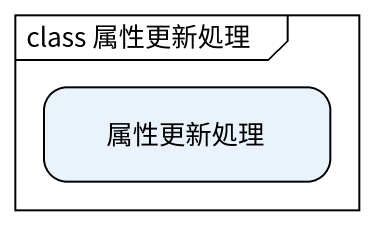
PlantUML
@startuml
mainframe class 属性更新処理
hide empty description
state 属性更新処理
@enduml
